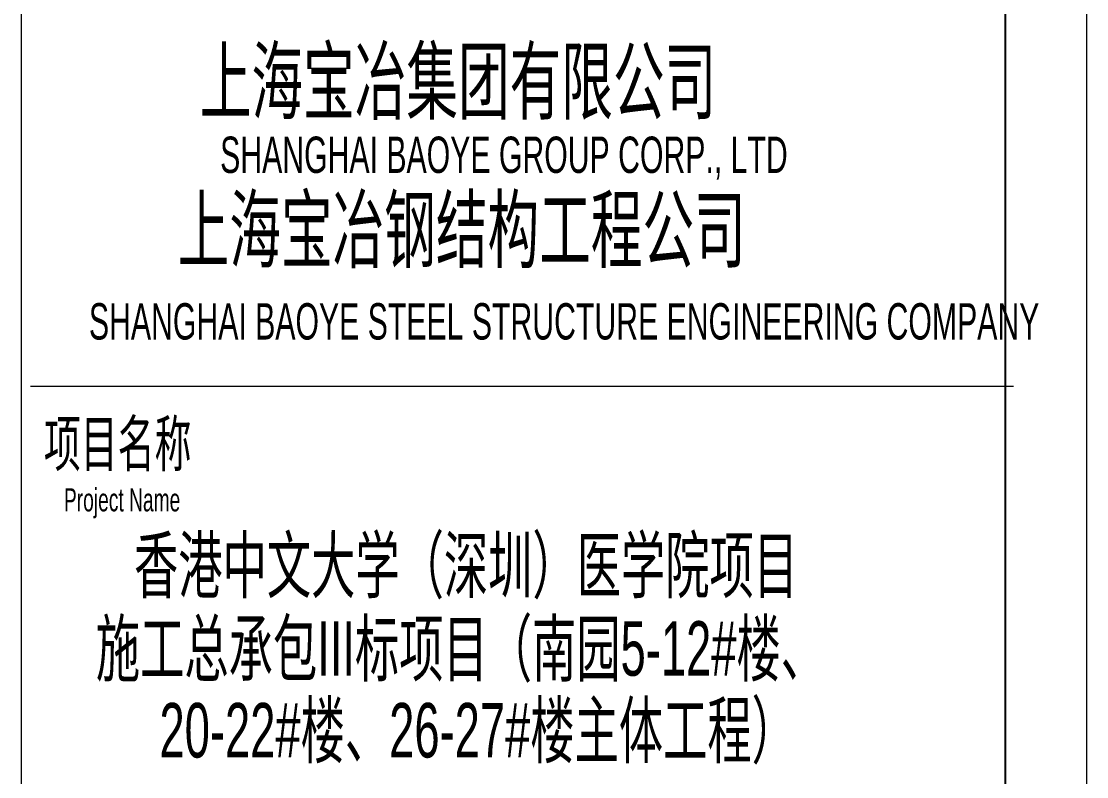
# Model space of a CAD drawing. Header units: millimetres. Extents: x 2 to 599, y 5 to 425.
# Drawn here: x 540.4 to 599, y 153.9 to 195.5 of the extents above; entities that cross this region are included whole.
import ezdxf

# ---------------------------------------------------------------- set-up
doc = ezdxf.new("R2010")
doc.units = ezdxf.units.MM
doc.linetypes.add('XKITLINE00', pattern=[0])
doc.layers.add('DrawingSheet', color=5, linetype='Continuous', lineweight=0)
doc.layers.add('OtherObjectType', color=1, linetype='Continuous', lineweight=0)
doc.styles.add('$TD_AUDIT_GENERATED_(24B)', font='ARIAL.TTF')

# ---------------------------------------------------------------- blocks, each defined once
blk = doc.blocks.new('*A47')
at = {"layer": 'DrawingSheet', "color": 5, "linetype": 'XKITLINE00', "lineweight": 0}
blk.add_line((599, 5), (599, 425), dxfattribs=at)
blk = doc.blocks.new('*A49')
at = {"layer": 'OtherObjectType', "color": 7, "linetype": 'XKITLINE00', "lineweight": 0}
for p, q in [((599, 5), (599, 425)), ((540.4, 420.298), (540.4, 9.6)), ((594.5, 420.5), (594.5, 14)), ((594.531, 420.349), (594.531, 9.651)), ((540.9, 175.437), (594.969, 175.437)), ((598.992, 169.243), (598.992, 169.243))]:
    blk.add_line(p, q, dxfattribs=at)
at = {"layer": 'OtherObjectType', "color": 7, "style": '$TD_AUDIT_GENERATED_(24B)', "width": 0.595}
for s, height, p in [('上海宝冶集团有限公司', 3.5, (550.217, 190.473)), ('SHANGHAI BAOYE GROUP CORP., LTD', 2, (551.337, 187.166)), ('上海宝冶钢结构工程公司', 3.5, (549, 182.307)), ('SHANGHAI BAOYE STEEL STRUCTURE ENGINEERING COMPANY', 2, (544.12, 178)), ('项目名称', 2.5, (541.643, 171.021)), ('Project Name', 1.27134, (542.745, 168.543)), ('香港中文大学（深圳）医学院项目', 3, (546.601, 164.085)), ('施工总承包III标项目（南园5-12#楼、', 3, (544.5, 159.5)), ('20-22#楼、26-27#楼主体工程）^I', 3, (548, 155))]:
    blk.add_text(s, height=height, dxfattribs=at).set_placement(p)
blk = doc.blocks.new('*A51')
at = {"layer": 'OtherObjectType', "color": 7, "linetype": 'XKITLINE00', "lineweight": 0}
for p, q in [((599, 5), (599, 425)), ((540.4, 420.298), (540.4, 9.6)), ((594.5, 420.5), (594.5, 14)), ((594.531, 420.349), (594.531, 9.651)), ((540.9, 175.437), (594.969, 175.437)), ((598.992, 169.243), (598.992, 169.243))]:
    blk.add_line(p, q, dxfattribs=at)
at = {"layer": 'OtherObjectType', "color": 7, "style": '$TD_AUDIT_GENERATED_(24B)', "width": 0.595}
for s, height, p in [('上海宝冶集团有限公司', 3.5, (550.217, 190.473)), ('SHANGHAI BAOYE GROUP CORP., LTD', 2, (551.337, 187.166)), ('上海宝冶钢结构工程公司', 3.5, (549, 182.307)), ('SHANGHAI BAOYE STEEL STRUCTURE ENGINEERING COMPANY', 2, (544.12, 178)), ('项目名称', 2.5, (541.643, 171.021)), ('Project Name', 1.27134, (542.745, 168.543)), ('香港中文大学（深圳）医学院项目', 3, (546.601, 164.085)), ('施工总承包III标项目（南园5-12#楼、', 3, (544.5, 159.5)), ('20-22#楼、26-27#楼主体工程）^I', 3, (548, 155))]:
    blk.add_text(s, height=height, dxfattribs=at).set_placement(p)

msp = doc.modelspace()

# ---------------------------------------------------------------- block references
at = {"lineweight": 0}
for name in ['*A47', '*A49', '*A51']:
    msp.add_blockref(name, (0, 0), dxfattribs=at)

doc.saveas('drawing.dxf')
